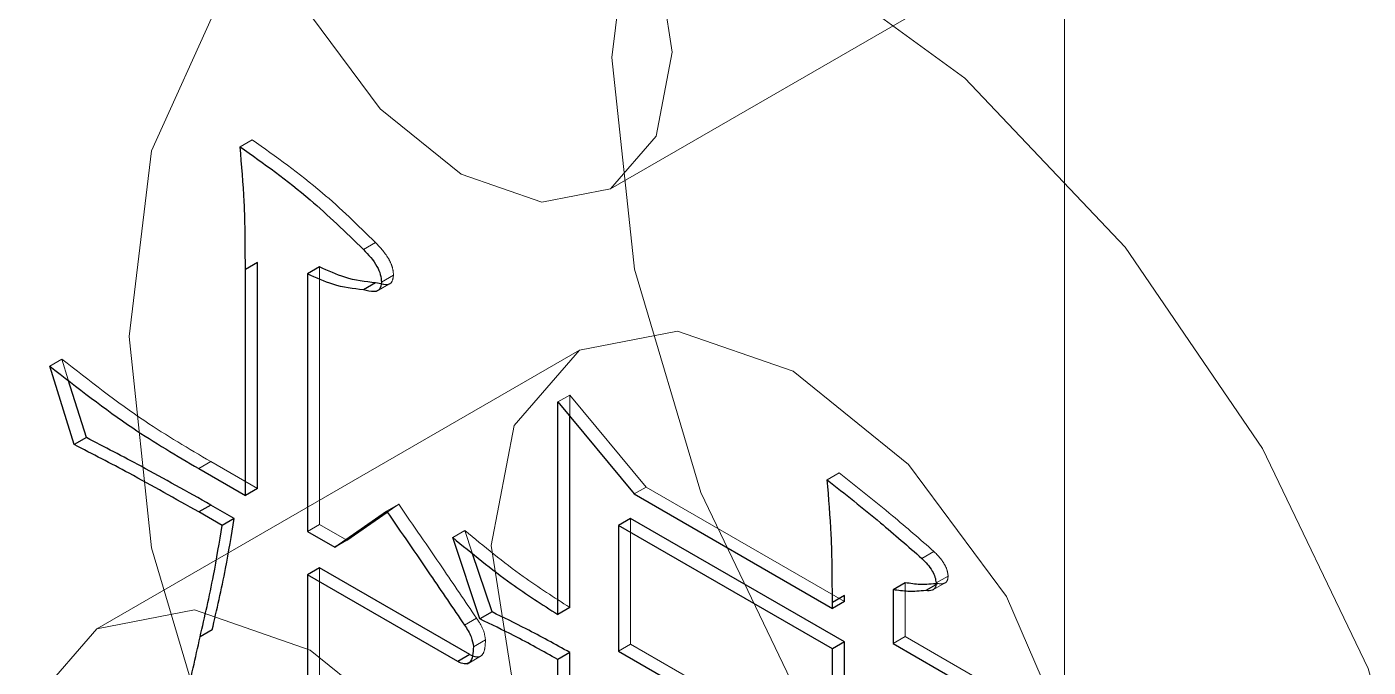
# Model space of a CAD drawing. Header units: millimetres. Extents: x 108 to 5832, y 144 to 4056.
# Drawn here: x 4468.4 to 4476.26, y 3259.68 to 3263.43 of the extents above; entities that cross this region are included whole.
import ezdxf

# ---------------------------------------------------------------- set-up
doc = ezdxf.new("R2010")
doc.units = ezdxf.units.MM
doc.header["$LTSCALE"] = 20
doc.linetypes.add('HIDDEN', pattern=[1.905, 1.27, -0.635])

msp = doc.modelspace()

# ---------------------------------------------------------------- linework, layer by layer
at = {"color": 1, "linetype": 'HIDDEN', "lineweight": 18}
for p, q in [((4474.4788, 3250.5259), (4474.4788, 3267.6733)), ((4471.8182, 3262.4829), (4475.3538, 3264.5239)), ((4469.7205, 3262.7708), (4469.6498, 3262.73)), ((4470.4423, 3262.1698), (4470.3716, 3262.129)), ((4470.1152, 3262.0263), (4470.1152, 3260.5189)), ((4470.548, 3261.9776), (4470.4773, 3261.9368)), ((4470.4467, 3261.8825), (4470.5351, 3261.9335)), ((4468.6052, 3261.4867), (4468.5345, 3261.4459)), ((4468.6433, 3261.3648), (4468.6052, 3261.4867)), ((4471.6379, 3261.5398), (4468.8095, 3259.907)), ((4471.5802, 3261.2766), (4471.5095, 3261.2358)), ((4471.5802, 3261.2766), (4472.0276, 3260.7379)), ((4471.5802, 3261.1507), (4471.5802, 3261.2766)), ((4469.4777, 3260.8869), (4469.407, 3260.8461)), ((4469.4777, 3260.8869), (4469.7509, 3260.7292)), ((4473.1587, 3260.8211), (4473.088, 3260.7803)), ((4472.0276, 3260.7379), (4471.9569, 3260.6971)), ((4472.0276, 3260.7379), (4473.1891, 3260.0674)), ((4470.5784, 3260.6372), (4470.5077, 3260.5964)), ((4470.5115, 3260.5908), (4470.5784, 3260.6372)), ((4471.9366, 3260.5541), (4471.9366, 3259.818)), ((4470.1152, 3260.5189), (4470.0445, 3260.4781)), ((4470.1152, 3260.5189), (4470.2748, 3260.4268)), ((4470.9652, 3260.484), (4470.8945, 3260.4431)), ((4471.009, 3260.3527), (4470.9652, 3260.484)), ((4473.713, 3260.3609), (4473.6423, 3260.3201)), ((4470.1152, 3260.2645), (4470.1152, 3259.5373)), ((4473.7962, 3260.2168), (4473.7255, 3260.176)), ((4473.5455, 3260.1771), (4473.5455, 3259.8617)), ((4473.7076, 3260.1355), (4473.7783, 3260.1763)), ((4473.7355, 3260.1726), (4473.7235, 3260.1656)), ((4471.0337, 3259.9704), (4470.963, 3259.9296)), ((4471.0866, 3259.8439), (4471.0159, 3259.803)), ((4473.5455, 3259.8617), (4473.4748, 3259.8208)), ((4473.5455, 3259.8617), (4474.7677, 3259.1561)), ((4470.9785, 3259.7014), (4471.0669, 3259.7524)), ((4471.9366, 3259.818), (4471.8659, 3259.7771)), ((4471.9366, 3259.818), (4473.1891, 3259.0949))]:
    msp.add_line(p, q, dxfattribs=at)
at = {"color": 7, "linetype": 'Continuous', "lineweight": 25}
for p, q in [((4469.7509, 3262.0523), (4469.6802, 3262.0115)), ((4469.7509, 3260.7292), (4469.7509, 3262.0523)), ((4470.1152, 3262.0263), (4470.0445, 3261.9855)), ((4469.6802, 3260.6884), (4469.6802, 3262.0115)), ((4470.0445, 3261.9855), (4470.0445, 3260.4781)), ((4470.4423, 3261.9335), (4470.3716, 3261.8927)), ((4470.4749, 3261.928), (4470.4423, 3261.9335)), ((4468.6784, 3260.9863), (4468.5345, 3261.4459)), ((4468.7491, 3261.0271), (4468.6433, 3261.3648)), ((4471.5095, 3261.2358), (4471.9569, 3260.6971)), ((4471.5095, 3259.992), (4471.5095, 3261.2358)), ((4471.5802, 3260.0328), (4471.5802, 3261.1507)), ((4468.7491, 3261.0271), (4468.6784, 3260.9863)), ((4469.407, 3260.8461), (4469.6802, 3260.6884)), ((4469.7509, 3260.7292), (4469.6802, 3260.6884)), ((4471.9569, 3260.6971), (4473.1184, 3260.0266)), ((4469.4777, 3260.6325), (4469.407, 3260.5917)), ((4469.6148, 3260.5533), (4469.4777, 3260.6325)), ((4469.5441, 3260.5125), (4469.407, 3260.5917)), ((4469.6148, 3260.5533), (4469.5441, 3260.5125)), ((4470.2041, 3260.3859), (4470.5077, 3260.5964)), ((4470.2748, 3260.4268), (4470.5115, 3260.5908)), ((4471.9366, 3260.5541), (4471.8659, 3260.5133)), ((4473.1891, 3259.8311), (4471.9366, 3260.5541)), ((4470.0445, 3260.4781), (4470.2041, 3260.3859)), ((4473.1184, 3259.7902), (4471.8659, 3260.5133)), ((4471.8659, 3260.5133), (4471.8659, 3259.7771)), ((4470.2748, 3260.4268), (4470.2041, 3260.3859)), ((4471.0542, 3259.9653), (4470.8945, 3260.4431)), ((4471.1249, 3260.0061), (4471.009, 3260.3527)), ((4470.1152, 3260.2645), (4470.0445, 3260.2237)), ((4470.0445, 3260.2237), (4470.0445, 3259.4965)), ((4470.9249, 3259.7154), (4470.0445, 3260.2237)), ((4470.9956, 3259.7562), (4470.1152, 3260.2645)), ((4473.5455, 3260.1771), (4473.4748, 3260.1363)), ((4473.4748, 3260.1363), (4473.4748, 3259.8208)), ((4473.7235, 3260.1656), (4473.6648, 3260.1318)), ((4473.1891, 3260.1024), (4473.1184, 3260.0616)), ((4473.1891, 3260.0674), (4473.1184, 3260.0266)), ((4473.1184, 3260.0266), (4473.1184, 3260.0616)), ((4473.1891, 3260.0674), (4473.1891, 3260.1024)), ((4471.1249, 3260.0061), (4471.0542, 3259.9653)), ((4471.5802, 3260.0328), (4471.5095, 3259.992)), ((4469.4855, 3259.9009), (4469.4148, 3259.86)), ((4473.1891, 3259.8311), (4473.1184, 3259.7902)), ((4473.1891, 3259.0949), (4473.1891, 3259.8311)), ((4473.4748, 3259.8208), (4474.697, 3259.1153)), ((4470.9956, 3259.7562), (4470.9249, 3259.7154)), ((4471.5802, 3259.7692), (4471.5095, 3259.7284)), ((4471.5802, 3258.7877), (4471.5802, 3259.7692)), ((4471.8659, 3259.7771), (4473.1184, 3259.0541)), ((4473.1184, 3259.0541), (4473.1184, 3259.7902)), ((4471.5095, 3258.7469), (4471.5095, 3259.7284))]:
    msp.add_line(p, q, dxfattribs=at)
at = {"color": 1, "linetype": 'HIDDEN', "lineweight": 18, "flags": 128}
for points in [[(4475.7162, 3256.5166), (4474.7097, 3257.2507), (4473.7717, 3258.2408), (4472.9662, 3259.4195), (4472.3482, 3260.7064), (4471.9597, 3262.0138), (4471.8272, 3263.2526), (4471.9597, 3264.3385), (4472.3482, 3265.1974), (4472.9662, 3265.7707), (4473.7717, 3266.0194), (4474.7097, 3265.9265), (4475.7162, 3265.4985), (4476.7229, 3264.7643), (4477.6608, 3263.7743), (4478.4662, 3262.5956), (4479.0843, 3261.3087), (4479.4729, 3260.0012), (4479.6054, 3258.7624), (4479.4729, 3257.6766), (4479.0843, 3256.8177), (4478.4662, 3256.2444), (4477.6608, 3255.9957), (4476.7229, 3256.0885), (4475.7162, 3256.5166)], [(4472.1807, 3263.2841), (4472.0865, 3263.8853), (4471.8183, 3264.5038), (4471.4168, 3265.0453), (4470.9433, 3265.4275), (4470.4697, 3265.5921), (4470.0683, 3265.5141), (4469.8001, 3265.2053), (4469.7058, 3264.7128), (4469.8001, 3264.1117), (4470.0683, 3263.4932), (4470.4697, 3262.9517), (4470.9433, 3262.5695), (4471.4168, 3262.405), (4471.8183, 3262.4829), (4472.0865, 3262.7917), (4472.1807, 3263.2841)], [(4472.8878, 3254.8838), (4471.8812, 3255.6179), (4470.9433, 3256.608), (4470.1378, 3257.7867), (4469.5198, 3259.0735), (4469.1313, 3260.381), (4468.9987, 3261.6198), (4469.1313, 3262.7057), (4469.5198, 3263.5646), (4470.1378, 3264.1379), (4470.9433, 3264.3865), (4471.8812, 3264.2937), (4472.8878, 3263.8657), (4473.8944, 3263.1315), (4474.8324, 3262.1414), (4475.6378, 3260.9628), (4476.2558, 3259.6759), (4476.6444, 3258.3684), (4476.7769, 3257.1296), (4476.6444, 3256.0437), (4476.2558, 3255.1849), (4475.6378, 3254.6116), (4474.8324, 3254.3629), (4473.8944, 3254.4557), (4472.8878, 3254.8838)], [(4472.8878, 3257.3333), (4473.5643, 3257.0982), (4474.1378, 3257.2097), (4474.521, 3257.6507), (4474.6556, 3258.3542), (4474.521, 3259.213), (4474.1378, 3260.0966), (4473.5643, 3260.8701), (4472.8878, 3261.416), (4472.2113, 3261.6512), (4471.6378, 3261.5398), (4471.2546, 3261.0987), (4471.1201, 3260.3952), (4471.2546, 3259.5363), (4471.6378, 3258.6529), (4472.2113, 3257.8793), (4472.8878, 3257.3333)], [(4470.0594, 3255.7005), (4469.3829, 3256.2465), (4468.8094, 3257.0201), (4468.4262, 3257.9035), (4468.2916, 3258.7624), (4468.4262, 3259.4659), (4468.8094, 3259.907), (4469.3829, 3260.0184), (4470.0594, 3259.7832), (4470.7359, 3259.2373), (4471.3094, 3258.4637), (4471.6926, 3257.5802), (4471.8272, 3256.7214), (4471.8167, 3256.5062)]]:
    msp.add_lwpolyline(points, dxfattribs=at)
at = {"color": 7, "linetype": 'Continuous', "lineweight": 25}
for points, knots in [([(4469.6498, 3262.73), (4469.7878, 3262.6321), (4470.0342, 3262.4573), (4470.2685, 3262.2293), (4470.3716, 3262.129)], [0, 0, 0, 0, 0.560062, 1, 1, 1, 1]), ([(4469.6802, 3262.0115), (4469.6799, 3262.1428), (4469.6795, 3262.3774), (4469.6589, 3262.6223), (4469.6498, 3262.73)], [0, 0, 0, 0, 0.560074, 1, 1, 1, 1]), ([(4470.3716, 3262.129), (4470.4008, 3262.098), (4470.4416, 3262.0549), (4470.4736, 3261.9814), (4470.4761, 3261.9517), (4470.4773, 3261.9368)], [0, 0, 0, 0, 0.5583926, 0.7789995, 1, 1, 1, 1]), ([(4470.4423, 3261.9335), (4470.3833, 3261.94), (4470.2779, 3261.9517), (4470.1649, 3262.0035), (4470.1152, 3262.0263)], [0, 0, 0, 0, 0.559653, 1, 1, 1, 1]), ([(4470.3716, 3261.8927), (4470.3126, 3261.8992), (4470.2072, 3261.9108), (4470.0942, 3261.9627), (4470.0445, 3261.9855)], [0, 0, 0, 0, 0.559653, 1, 1, 1, 1]), ([(4470.4773, 3261.9368), (4470.4751, 3261.9215), (4470.4707, 3261.8909), (4470.4284, 3261.8768), (4470.3932, 3261.8867), (4470.3716, 3261.8927)], [0, 0, 0, 0, 0.278969, 0.558357, 1, 1, 1, 1]), ([(4468.5345, 3261.4459), (4468.6962, 3261.3196), (4468.9849, 3261.094), (4469.278, 3260.9219), (4469.407, 3260.8461)], [0, 0, 0, 0, 0.559724, 1, 1, 1, 1]), ([(4469.4777, 3260.6325), (4469.3416, 3260.7092), (4469.0986, 3260.846), (4468.8559, 3260.9718), (4468.7491, 3261.0271)], [0, 0, 0, 0, 0.560014, 1, 1, 1, 1]), ([(4469.407, 3260.5917), (4469.2709, 3260.6683), (4469.0279, 3260.8052), (4468.7852, 3260.931), (4468.6784, 3260.9863)], [0, 0, 0, 0, 0.560014, 1, 1, 1, 1]), ([(4473.088, 3260.7803), (4473.1922, 3260.6978), (4473.3783, 3260.5503), (4473.5617, 3260.3904), (4473.6423, 3260.3201)], [0, 0, 0, 0, 0.560101, 1, 1, 1, 1]), ([(4473.1184, 3260.0616), (4473.1181, 3260.193), (4473.1176, 3260.4276), (4473.097, 3260.6726), (4473.088, 3260.7803)], [0, 0, 0, 0, 0.559998, 1, 1, 1, 1]), ([(4469.4855, 3259.9009), (4469.5131, 3260.0198), (4469.5625, 3260.2323), (4469.5988, 3260.4552), (4469.6148, 3260.5533)], [0, 0, 0, 0, 0.560026, 1, 1, 1, 1]), ([(4470.5077, 3260.5964), (4470.5931, 3260.4723), (4470.7457, 3260.2508), (4470.8966, 3260.0278), (4470.963, 3259.9296)], [0, 0, 0, 0, 0.5600366, 1, 1, 1, 1]), ([(4469.4148, 3259.86), (4469.4424, 3259.979), (4469.4918, 3260.1914), (4469.5281, 3260.4144), (4469.5441, 3260.5125)], [0, 0, 0, 0, 0.560026, 1, 1, 1, 1]), ([(4470.8945, 3260.4431), (4471.0081, 3260.3494), (4471.2111, 3260.1818), (4471.4183, 3260.05), (4471.5095, 3259.992)], [0, 0, 0, 0, 0.559747, 1, 1, 1, 1]), ([(4473.6423, 3260.3201), (4473.6645, 3260.2971), (4473.6953, 3260.2651), (4473.7212, 3260.2102), (4473.7241, 3260.1874), (4473.7255, 3260.176)], [0, 0, 0, 0, 0.559179, 0.77978, 1, 1, 1, 1]), ([(4473.6648, 3260.1318), (4473.6308, 3260.1283), (4473.57, 3260.1222), (4473.5039, 3260.132), (4473.4748, 3260.1363)], [0, 0, 0, 0, 0.559797, 1, 1, 1, 1]), ([(4473.7355, 3260.1726), (4473.7015, 3260.1691), (4473.6407, 3260.163), (4473.5746, 3260.1728), (4473.5455, 3260.1771)], [0, 0, 0, 0, 0.559797, 1, 1, 1, 1]), ([(4473.7255, 3260.176), (4473.7245, 3260.1658), (4473.7226, 3260.1455), (4473.7002, 3260.1282), (4473.6782, 3260.1304), (4473.6648, 3260.1318)], [0, 0, 0, 0, 0.279407, 0.560485, 1, 1, 1, 1]), ([(4471.5802, 3259.7692), (4471.4951, 3259.8164), (4471.3431, 3259.9006), (4471.1915, 3259.9739), (4471.1249, 3260.0061)], [0, 0, 0, 0, 0.560019, 1, 1, 1, 1]), ([(4470.963, 3259.9296), (4470.9786, 3259.9066), (4471.0063, 3259.8656), (4471.013, 3259.8222), (4471.0159, 3259.803)], [0, 0, 0, 0, 0.559506, 1, 1, 1, 1]), ([(4471.5095, 3259.7284), (4471.4244, 3259.7756), (4471.2724, 3259.8597), (4471.1208, 3259.9331), (4471.0542, 3259.9653)], [0, 0, 0, 0, 0.560019, 1, 1, 1, 1]), ([(4469.1945, 3259.0668), (4469.2424, 3259.2088), (4469.328, 3259.4624), (4469.3883, 3259.7385), (4469.4148, 3259.86)], [0, 0, 0, 0, 0.559999, 1, 1, 1, 1]), ([(4471.0159, 3259.803), (4471.0152, 3259.785), (4471.0138, 3259.7489), (4470.9983, 3259.7069), (4470.9629, 3259.6977), (4470.9376, 3259.7095), (4470.9249, 3259.7154)], [0, 0, 0, 0, 0.279997, 0.559913, 0.779784, 1, 1, 1, 1])]:
    msp.add_open_spline(points, degree=3, knots=knots, dxfattribs=at)
at = {"color": 1, "linetype": 'HIDDEN', "lineweight": 18}
for points, knots in [([(4469.7205, 3262.7708), (4469.8585, 3262.6729), (4470.1049, 3262.4982), (4470.3392, 3262.2701), (4470.4423, 3262.1698)], [0, 0, 0, 0, 0.560062, 1, 1, 1, 1]), ([(4470.4423, 3262.1698), (4470.4715, 3262.1389), (4470.5123, 3262.0957), (4470.5443, 3262.0222), (4470.5468, 3261.9925), (4470.548, 3261.9776)], [0, 0, 0, 0, 0.5583926, 0.7789995, 1, 1, 1, 1]), ([(4470.548, 3261.9776), (4470.5458, 3261.9625), (4470.5413, 3261.9321), (4470.509, 3261.9195), (4470.4852, 3261.9254), (4470.4749, 3261.928)], [0, 0, 0, 0, 0.361549, 0.723641, 1, 1, 1, 1]), ([(4468.6052, 3261.4867), (4468.7669, 3261.3604), (4469.0556, 3261.1348), (4469.3487, 3260.9627), (4469.4777, 3260.8869)], [0, 0, 0, 0, 0.559724, 1, 1, 1, 1]), ([(4473.1587, 3260.8211), (4473.2629, 3260.7386), (4473.449, 3260.5911), (4473.6324, 3260.4312), (4473.713, 3260.3609)], [0, 0, 0, 0, 0.560101, 1, 1, 1, 1]), ([(4470.5784, 3260.6372), (4470.6638, 3260.5131), (4470.8164, 3260.2916), (4470.9673, 3260.0686), (4471.0337, 3259.9704)], [0, 0, 0, 0, 0.5600366, 1, 1, 1, 1]), ([(4470.9652, 3260.484), (4471.0788, 3260.3902), (4471.2818, 3260.2226), (4471.489, 3260.0909), (4471.5802, 3260.0328)], [0, 0, 0, 0, 0.559747, 1, 1, 1, 1]), ([(4473.713, 3260.3609), (4473.7352, 3260.3379), (4473.766, 3260.3059), (4473.7919, 3260.251), (4473.7948, 3260.2282), (4473.7962, 3260.2168)], [0, 0, 0, 0, 0.559179, 0.77978, 1, 1, 1, 1]), ([(4473.7962, 3260.2168), (4473.7952, 3260.2067), (4473.7933, 3260.1863), (4473.7709, 3260.169), (4473.7489, 3260.1712), (4473.7355, 3260.1726)], [0, 0, 0, 0, 0.279407, 0.560485, 1, 1, 1, 1]), ([(4471.0337, 3259.9704), (4471.0493, 3259.9475), (4471.077, 3259.9064), (4471.0837, 3259.863), (4471.0866, 3259.8439)], [0, 0, 0, 0, 0.559506, 1, 1, 1, 1]), ([(4471.0866, 3259.8439), (4471.0859, 3259.8258), (4471.0845, 3259.7897), (4471.069, 3259.7478), (4471.0337, 3259.7385), (4471.0083, 3259.7503), (4470.9956, 3259.7562)], [0, 0, 0, 0, 0.279997, 0.559913, 0.779784, 1, 1, 1, 1])]:
    msp.add_open_spline(points, degree=3, knots=knots, dxfattribs=at)

doc.saveas('drawing.dxf')
